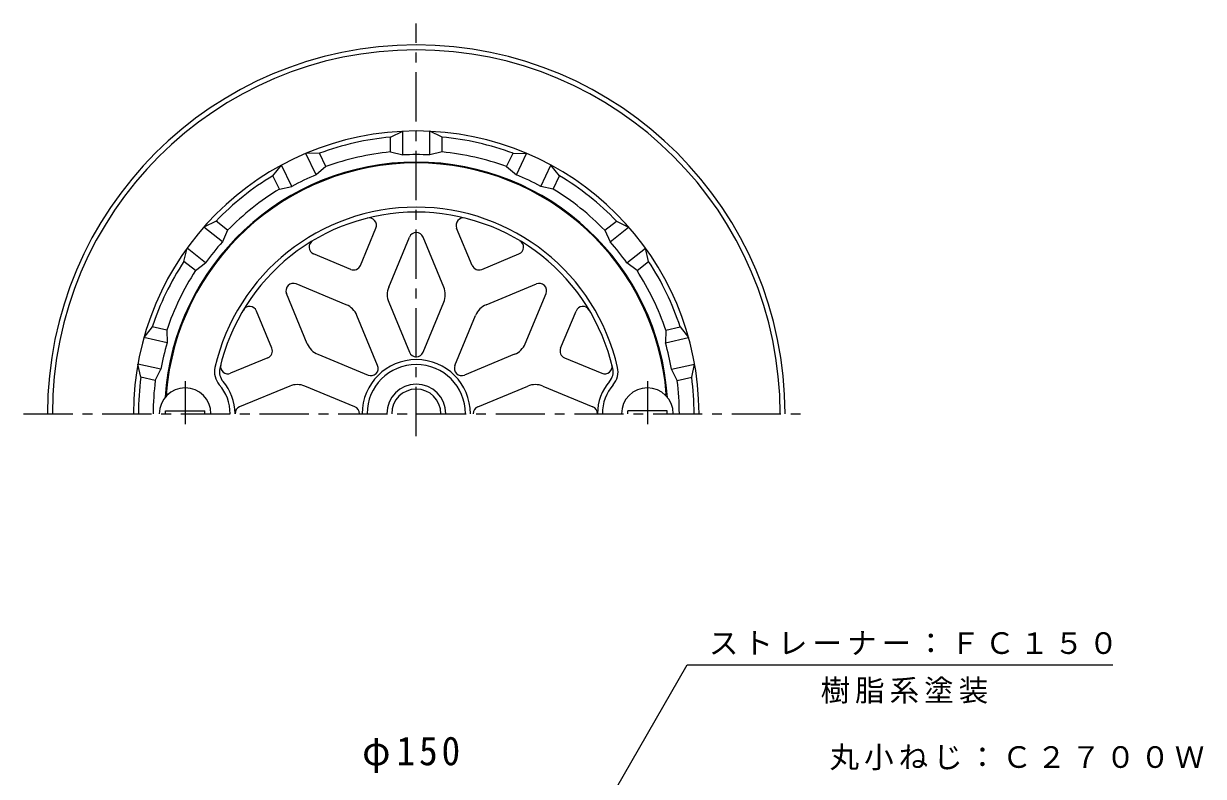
# Model space of a CAD drawing. Units: millimetres, scale not verified. Extents: x -182 to 148, y -231 to 224.
# Drawn here: x -113.4 to 126.5, y 70.9 to 224.1 of the extents above; entities that cross this region are included whole.
import ezdxf

# ---------------------------------------------------------------- set-up
doc = ezdxf.new("R2010")
doc.units = ezdxf.units.MM
doc.header["$LTSCALE"] = 2
doc.linetypes.add('CHAIN1', pattern=[8, 5, -1, 1, -1])
for name, color, linetype, lineweight in [('0-0_通り芯', 3, 'Continuous', 9), ('0-2_仕上', 6, 'Continuous', 9), ('0-4_その他', 7, 'Continuous', 9), ('0-5_寸法', 7, 'Continuous', 9)]:
    doc.layers.add(name, color=color, linetype=linetype, lineweight=lineweight)
doc.styles.add('ＭＳ ゴシック', font='')
doc.styles.get('ＭＳ ゴシック').set_extended_font_data('MS Gothic')

msp = doc.modelspace()

# ---------------------------------------------------------------- linework, layer by layer
at = {"layer": '0-0_通り芯', "linetype": 'CHAIN1'}
for p, q in [((-33.521, 140.173), (-33.521, 224.066)), ((-113.373, 144.719), (44.672, 144.719))]:
    msp.add_line(p, q, dxfattribs=at)
at = {"layer": '0-0_通り芯'}
for p, q in [((-38.771, 200.974), (-36.271, 202.153)), ((-36.271, 197.337), (-36.271, 202.153)), ((-28.271, 200.974), (-30.771, 202.153)), ((-30.771, 197.337), (-30.771, 202.153)), ((-38.771, 197.961), (-38.771, 200.974)), ((-28.271, 197.961), (-28.271, 200.974)), ((-53.199, 197.681), (-55.963, 197.658)), ((-53.874, 193.319), (-55.963, 197.658)), ((-51.892, 194.966), (-53.199, 197.681)), ((-38.771, 197.961), (-36.271, 197.337)), ((-28.271, 197.961), (-30.771, 197.337)), ((-15.15, 194.966), (-13.843, 197.681)), ((-13.843, 197.681), (-11.079, 197.658)), ((-13.169, 193.319), (-11.079, 197.658)), ((-62.66, 193.126), (-60.919, 195.272)), ((-58.829, 190.933), (-60.919, 195.272)), ((-51.892, 194.966), (-53.874, 193.319)), ((-15.15, 194.966), (-13.169, 193.319)), ((-8.213, 190.933), (-6.124, 195.272)), ((-4.383, 193.126), (-6.124, 195.272)), ((-61.352, 190.41), (-62.66, 193.126)), ((-5.69, 190.41), (-4.383, 193.126)), ((-61.352, 190.41), (-58.829, 190.933)), ((-5.69, 190.41), (-8.213, 190.933)), ((-74.23, 183.898), (-76.71, 182.679)), ((-72.945, 179.676), (-76.71, 182.679)), ((-71.874, 182.019), (-74.23, 183.898)), ((4.832, 182.019), (7.188, 183.898)), ((5.903, 179.676), (9.668, 182.679)), ((7.188, 183.898), (9.668, 182.679)), ((-71.874, 182.019), (-72.945, 179.676)), ((4.832, 182.019), (5.903, 179.676)), ((-80.777, 175.689), (-80.14, 178.379)), ((-76.374, 175.376), (-80.14, 178.379)), ((9.332, 175.376), (13.097, 178.379)), ((13.735, 175.689), (13.097, 178.379)), ((-78.421, 173.81), (-80.777, 175.689)), ((-78.421, 173.81), (-76.374, 175.376)), ((11.378, 173.81), (9.332, 175.376)), ((11.378, 173.81), (13.735, 175.689)), ((-87.198, 162.355), (-88.903, 160.18)), ((-84.26, 161.685), (-87.198, 162.355)), ((-84.26, 161.685), (-84.208, 159.109)), ((17.217, 161.685), (17.166, 159.109)), ((17.217, 161.685), (20.156, 162.355)), ((20.156, 162.355), (21.861, 160.18)), ((-84.208, 159.109), (-88.903, 160.18)), ((17.166, 159.109), (21.861, 160.18)), ((18.389, 153.746), (23.085, 154.818)), ((19.554, 151.448), (18.389, 153.746)), ((22.492, 152.119), (23.085, 154.818)), ((19.554, 151.448), (22.492, 152.119))]:
    msp.add_line(p, q, dxfattribs=at)
for points in [[(-86.596, 151.448), (-89.534, 152.119), (-90.127, 154.818)], [(-86.596, 151.448), (-85.432, 153.746), (-90.127, 154.818)]]:
    msp.add_lwpolyline(points, dxfattribs=at)
for radius, start, end in [(75, 0, 180), (74, 0, 180), (57.5, 0, 180), (56.5, 95.33163, 110.38268), (56.5, 69.61734, 84.66838), (53.5, 95.63155, 110.08276), (52.69, 87.00826, 92.99176), (53.5, 69.91725, 84.36847), (51.174, 3.72127, 176.27876), (56.5, 121.04591, 136.09695), (52.69, 112.72255, 118.70604), (52.69, 61.29398, 67.27747), (56.5, 43.90306, 58.9541), (53.5, 121.34583, 135.79704), (53.5, 44.20297, 58.65419), (52.69, 138.43683, 144.42032), (52.69, 35.5797, 41.56319), (56.5, 146.76019, 161.81123), (56.5, 18.18878, 33.23982), (53.5, 147.0601, 161.51132), (53.5, 18.48869, 32.93991), (52.69, 164.15111, 170.13461), (52.69, 9.8654, 15.84891), (56.5, 172.47449, 180), (53.5, 172.7744, 180), (53.5, 0, 7.22562), (56.5, 0, 7.52553)]:
    msp.add_arc((-33.521, 144.719), radius, start, end, dxfattribs=at)
at = {"layer": '0-2_仕上'}
for p, q in [((-44.869, 174.887), (-41.731, 182.462)), ((-22.173, 174.887), (-25.311, 182.462)), ((-39.126, 170.459), (-34.907, 180.645)), ((-27.916, 170.459), (-32.135, 180.645)), ((-46.829, 174.075), (-54.404, 177.213)), ((-20.213, 174.075), (-12.639, 177.213)), ((-47.758, 166.883), (-57.945, 171.103)), ((-19.284, 166.883), (-9.097, 171.103)), ((-55.685, 158.956), (-59.905, 169.143)), ((-11.357, 158.956), (-7.138, 169.143)), ((-62.877, 158.027), (-66.015, 165.602)), ((-39.126, 167.397), (-34.907, 157.211)), ((-32.135, 157.211), (-27.916, 167.397)), ((-4.165, 158.027), (-1.028, 165.602)), ((-41.374, 154.532), (-45.594, 164.718)), ((-25.668, 154.532), (-21.449, 164.718)), ((-63.689, 156.067), (-71.264, 152.929)), ((-53.521, 156.791), (-43.334, 152.572)), ((-13.522, 156.791), (-23.708, 152.572)), ((-3.353, 156.067), (4.221, 152.929)), ((-59.261, 150.324), (-69.447, 146.105)), ((-46.013, 146.105), (-56.199, 150.324)), ((-21.03, 146.105), (-10.843, 150.324)), ((-7.782, 150.324), (2.405, 146.105)), ((-83.922, 148.719), (-84.364, 148.719)), ((16.879, 148.719), (17.322, 148.719)), ((-84.521, 145.319), (-76.521, 145.319)), ((-84.521, 144.719), (-84.521, 145.319)), ((-76.521, 144.719), (-76.521, 145.319)), ((17.479, 145.319), (9.479, 145.319)), ((9.479, 144.719), (9.479, 145.319)), ((17.479, 144.719), (17.479, 145.319))]:
    msp.add_line(p, q, dxfattribs=at)
at = {"layer": '0-2_仕上', "linetype": 'CHAIN1'}
for p, q in [((-80.521, 151.326), (-80.521, 142.601)), ((13.479, 151.326), (13.479, 142.601))]:
    msp.add_line(p, q, dxfattribs=at)
at = {"layer": '0-2_仕上'}
for centre, radius, start, end in [((-33.521, 144.719), 51, 4.49841, 175.5016), ((-33.521, 144.719), 42, 12.95535, 167.04465), ((-33.521, 144.719), 41, 12.95534, 167.04466), ((-43.117, 183.036), 1.5, 337.49988, 104.06009), ((-23.925, 183.036), 1.5, 75.93991, 202.50012), ((-33.521, 180.071), 1.5, 22.5, 157.49966), ((-53.83, 178.598), 1.5, 120.94025, 247.49951), ((-13.213, 178.598), 1.5, 292.50049, 59.05975), ((-46.255, 175.461), 1.5, 247.49969, 337.50032), ((-20.787, 175.461), 1.5, 202.49968, 292.50031), ((-58.519, 169.717), 1.5, 67.49951, 202.49918), ((-35.431, 168.928), 4, 157.50012, 202.5), ((-31.611, 168.928), 4, 337.50012, 22.5), ((-8.523, 169.717), 1.5, 337.50034, 112.5), ((-67.401, 165.028), 1.5, 22.49988, 149.06009), ((-49.289, 163.188), 4, 22.50006, 67.49994), ((-17.753, 163.188), 4, 112.5, 157.49988), ((0.358, 165.028), 1.5, 30.93991, 157.50012), ((-51.99, 160.487), 4, 202.50006, 247.49994), ((-15.052, 160.487), 4, 292.5, 337.49988), ((-64.263, 157.453), 1.5, 292.49969, 22.50032), ((-33.521, 157.785), 1.5, 202.5, 337.5), ((-2.779, 157.453), 1.5, 157.49968, 247.50031), ((-70.554, 153.238), 4, 167.04465, 220.94475), ((-70.554, 153.238), 3, 167.04465, 220.94475), ((-71.838, 154.315), 1.5, 165.94025, 292.49951), ((-33.521, 144.719), 11, 0, 180), ((-33.521, 144.719), 10, 0, 180), ((-42.76, 153.958), 1.5, 247.49951, 22.49951), ((-24.282, 153.958), 1.5, 157.5, 292.5), ((4.796, 154.315), 1.5, 247.50049, 14.05975), ((3.512, 153.238), 3, 319.05525, 12.95535), ((3.512, 153.238), 4, 319.05525, 12.95535), ((-80.373, 144.719), 10, 0, 40.94453), ((13.331, 144.719), 10, 139.05547, 180), ((-80.521, 144.719), 5.25, 0, 180), ((-80.373, 144.719), 9, 0, 40.94463), ((-57.73, 146.629), 4, 67.50018, 112.50006), ((-33.521, 144.719), 6, 0, 180), ((-33.521, 144.719), 5, 0, 180), ((-9.312, 146.629), 4, 67.5, 112.49988), ((13.331, 144.719), 9, 139.05537, 180), ((13.479, 144.719), 5.25, 0, 180), ((-68.873, 144.719), 1.5, 112.50049, 180.00096), ((-46.587, 144.719), 1.5, 0.00002, 67.50049), ((-20.456, 144.719), 1.5, 112.5, 180.00047), ((1.831, 144.719), 1.5, 359.99953, 67.5)]:
    msp.add_arc(centre, radius, start, end, dxfattribs=at)
at = {"layer": '0-5_寸法'}
for p, q in [((-24.021, 14.607), (21.59, 93.607)), ((21.59, 93.607), (108.115, 93.607))]:
    msp.add_line(p, q, dxfattribs=at)

# ---------------------------------------------------------------- texts
at = {"layer": '0-4_その他', "color": 2, "insert": (-44.521, 71.607), "char_height": 5.865, "attachment_point": 7, "style": 'ＭＳ ゴシック'}
msp.add_mtext('\\T1.21;\\W0.95;φ150', dxfattribs=at)
at = {"layer": '0-5_寸法', "char_height": 4.399, "attachment_point": 7, "style": 'ＭＳ ゴシック'}
for s, insert in [('\\T1.17;ストレーナー：ＦＣ１５０', (25.992, 95.62)), ('\\T1.17;樹脂系塗装', (48.701, 85.731)), ('\\T1.17;丸小ねじ：Ｃ２７００Ｗ', (50.533, 72.179))]:
    msp.add_mtext(s, dxfattribs=dict(at, insert=insert))

doc.saveas('drawing.dxf')
